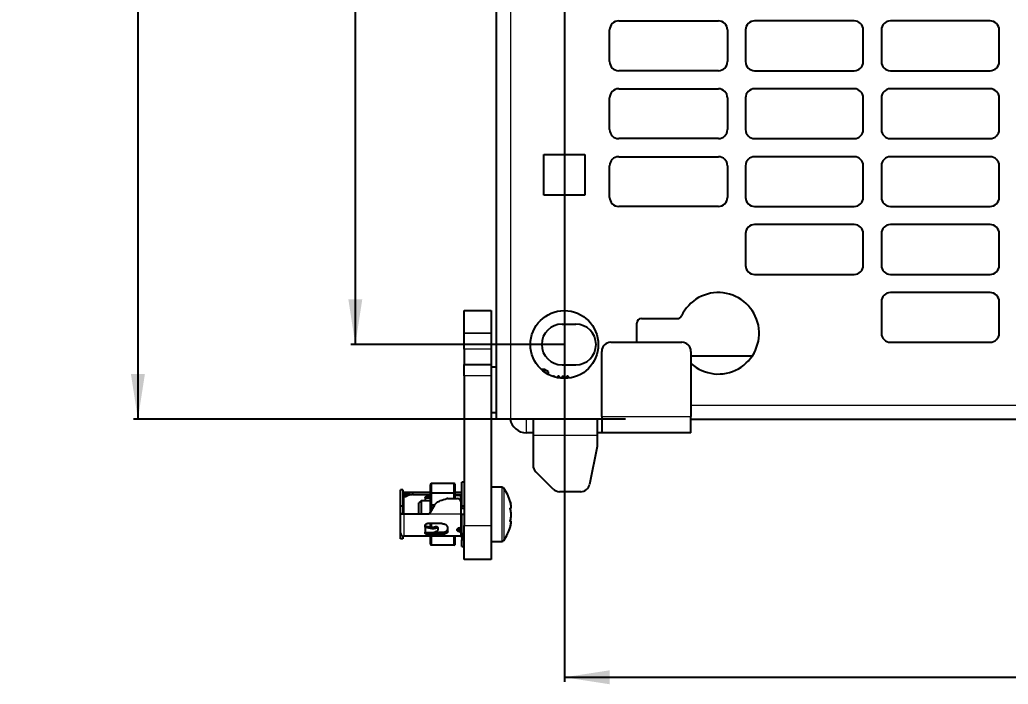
# Model space of a CAD drawing. Header units: millimetres. Extents: x -431 to 638, y -14 to 1990.
# Drawn here: x -430.6 to -212.4, y 100.6 to 247.4 of the extents above; entities that cross this region are included whole.
import ezdxf

# ---------------------------------------------------------------- set-up
doc = ezdxf.new("R2010")
doc.units = ezdxf.units.MM
doc.layers.add('FORMAT', color=7, linetype='Continuous')
doc.styles.add('SLDTEXTSTYLE0', font='TXT', dxfattribs={"width": 0.75})
doc.dimstyles.new('SLDDIMSTYLE0', dxfattribs={"dimtxt": 20, "dimasz": 10, "dimexe": 0, "dimexo": 0.0625, "dimgap": 5, "dimtad": 2, "dimdec": 1, "dimrnd": 1e-09, "dimzin": 12, "dimdsep": 46, "dimtxsty": 'SLDTEXTSTYLE0', "dimsah": 1, "dimcen": 0.09, "dimadec": 0, "dimazin": 3, "dimtfac": 1, "dimtofl": 0, "dimtmove": 0, "dimatfit": 3, "dimfxl": 0, "dimfrac": 2, "dimtolj": 1, "dimtzin": 12, "dimarcsym": 0})

# ---------------------------------------------------------------- blocks, each defined once
blk = doc.blocks.new('_D')
at = {"layer": 'FORMAT'}
for p, q in [((-296.9, 1842.17), (-405.54, 1842.17)), ((-404.54, 1842.17), (-404.54, 159.15)), ((-296.9, 159.15), (-405.54, 159.15))]:
    blk.add_line(p, q, dxfattribs=at)
for points in [[(-404.54, 1842.17), (-406.08, 1832.17), (-403, 1832.17)], [(-404.54, 159.15), (-403, 169.15), (-406.08, 169.15)]]:
    blk.add_solid(points, dxfattribs=at)
at = {"layer": 'FORMAT', "insert": (-430.32, 971.1), "char_height": 20, "attachment_point": 1, "rotation": 90, "style": 'SLDTEXTSTYLE0'}
blk.add_mtext('1683', dxfattribs=at)
blk = doc.blocks.new('_D_4')
at = {"layer": 'FORMAT'}
for p, q in [((-310.39, 1000.65), (-310.39, 101.16)), ((-54.39, 1000.65), (-54.39, 101.16)), ((-310.39, 102.16), (-54.39, 102.16))]:
    blk.add_line(p, q, dxfattribs=at)
for points in [[(-310.39, 102.16), (-300.39, 100.62), (-300.39, 103.7)], [(-54.39, 102.16), (-64.39, 103.7), (-64.39, 100.62)]]:
    blk.add_solid(points, dxfattribs=at)
at = {"layer": 'FORMAT', "insert": (-204.56, 127.94), "char_height": 20, "attachment_point": 1, "style": 'SLDTEXTSTYLE0'}
blk.add_mtext('256', dxfattribs=at)
blk = doc.blocks.new('_D_5')
at = {"layer": 'FORMAT'}
for p, q in [((-310.4, 1825.66), (-357.54, 1825.66)), ((-356.54, 1825.66), (-356.54, 175.66)), ((-310.4, 175.66), (-357.54, 175.66))]:
    blk.add_line(p, q, dxfattribs=at)
for points in [[(-356.54, 1825.66), (-358.08, 1815.66), (-355, 1815.66)], [(-356.54, 175.66), (-355, 185.66), (-358.08, 185.66)]]:
    blk.add_solid(points, dxfattribs=at)
at = {"layer": 'FORMAT', "insert": (-382.32, 971.1), "char_height": 20, "attachment_point": 1, "rotation": 90, "style": 'SLDTEXTSTYLE0'}
blk.add_mtext('1650', dxfattribs=at)

msp = doc.modelspace()

# ---------------------------------------------------------------- linework, layer by layer
at = {"color": 7, "linetype": 'Continuous', "lineweight": 25}
for p, q in [((-325.39, 159.16), (-325.39, 1842.16)), ((-298.39, 247.16), (-276.39, 247.16)), ((-246.39, 247.16), (-268.39, 247.16)), ((-216.39, 247.16), (-238.39, 247.16)), ((-300.39, 238.16), (-300.39, 245.16)), ((-274.39, 245.16), (-274.39, 238.16)), ((-270.39, 245.16), (-270.39, 238.16)), ((-244.39, 238.16), (-244.39, 245.16)), ((-240.39, 245.16), (-240.39, 238.16)), ((-214.39, 238.16), (-214.39, 245.16)), ((-276.39, 236.16), (-298.39, 236.16)), ((-268.39, 236.16), (-246.39, 236.16)), ((-238.39, 236.16), (-216.39, 236.16)), ((-298.39, 232.16), (-276.39, 232.16)), ((-246.39, 232.16), (-268.39, 232.16)), ((-216.39, 232.16), (-238.39, 232.16)), ((-300.39, 223.16), (-300.39, 230.16)), ((-274.39, 230.16), (-274.39, 223.16)), ((-270.39, 230.16), (-270.39, 223.16)), ((-244.39, 223.16), (-244.39, 230.16)), ((-240.39, 230.16), (-240.39, 223.16)), ((-214.39, 223.16), (-214.39, 230.16)), ((-276.39, 221.16), (-298.39, 221.16)), ((-268.39, 221.16), (-246.39, 221.16)), ((-238.39, 221.16), (-216.39, 221.16)), ((-314.89, 217.66), (-305.89, 217.66)), ((-314.89, 208.66), (-314.89, 217.66)), ((-305.89, 217.66), (-305.89, 208.66)), ((-298.39, 217.16), (-276.39, 217.16)), ((-246.39, 217.16), (-268.39, 217.16)), ((-216.39, 217.16), (-238.39, 217.16)), ((-300.39, 208.16), (-300.39, 215.16)), ((-274.39, 215.16), (-274.39, 208.16)), ((-270.39, 215.16), (-270.39, 208.16)), ((-244.39, 208.16), (-244.39, 215.16)), ((-240.39, 215.16), (-240.39, 208.16)), ((-214.39, 208.16), (-214.39, 215.16)), ((-305.89, 208.66), (-314.89, 208.66)), ((-276.39, 206.16), (-298.39, 206.16)), ((-268.39, 206.16), (-246.39, 206.16)), ((-238.39, 206.16), (-216.39, 206.16)), ((-246.39, 202.16), (-268.39, 202.16)), ((-216.39, 202.16), (-238.39, 202.16)), ((-270.39, 200.16), (-270.39, 193.16)), ((-244.39, 193.16), (-244.39, 200.16)), ((-240.39, 200.16), (-240.39, 193.16)), ((-214.39, 193.16), (-214.39, 200.16)), ((-268.39, 191.16), (-246.39, 191.16)), ((-238.39, 191.16), (-216.39, 191.16)), ((-216.39, 187.16), (-238.39, 187.16)), ((-240.39, 185.16), (-240.39, 178.16)), ((-214.39, 178.16), (-214.39, 185.16)), ((-332.54, 183.16), (-326.54, 183.16)), ((-332.54, 178.16), (-332.54, 183.16)), ((-326.54, 183.16), (-326.54, 178.16)), ((-293.39, 181.4), (-285.45, 181.4)), ((-310.89, 180.16), (-307.89, 180.16)), ((-294.39, 176.16), (-294.39, 180.4)), ((-332.54, 178.16), (-332.54, 178.15)), ((-332.54, 174.62), (-332.54, 178.15)), ((-326.54, 178.16), (-326.54, 178.15)), ((-326.54, 178.15), (-326.54, 174.62)), ((-332.54, 174.62), (-332.54, 171.27)), ((-326.54, 174.62), (-326.54, 171.27)), ((-300.14, 176.16), (-284.44, 176.16)), ((-238.39, 176.16), (-216.39, 176.16)), ((-302.14, 159.76), (-302.14, 174.16)), ((-282.44, 174.16), (-282.44, 159.76)), ((-282.44, 173.15), (-268.91, 173.15)), ((-332.54, 171.27), (-326.54, 171.27)), ((-332.54, 168.77), (-332.54, 171.27)), ((-326.54, 171.27), (-326.54, 168.77)), ((-325.39, 170.66), (-326.54, 170.66)), ((-310.89, 171.16), (-307.89, 171.16)), ((-332.54, 168.77), (-332.54, 135.66)), ((-326.54, 168.77), (-326.54, 135.66)), ((-314.76, 170.16), (-315.49, 170.16)), ((-313.89, 169.66), (-314.76, 170.16)), ((-314.76, 169.56), (-314.76, 170.16)), ((-313.89, 169.03), (-313.89, 169.66)), ((-312.76, 168.66), (-312.83, 168.57)), ((-312.62, 168.66), (-312.76, 168.66)), ((-312.76, 168.54), (-312.76, 168.66)), ((-312.48, 168.46), (-312.62, 168.66)), ((-312.62, 168.5), (-312.62, 168.66)), ((-311.76, 168.66), (-311.99, 168.33)), ((-311.62, 168.66), (-311.76, 168.66)), ((-311.76, 168.29), (-311.76, 168.66)), ((-311.31, 168.22), (-311.62, 168.66)), ((-311.62, 168.26), (-311.62, 168.66)), ((-310.76, 168.66), (-311.09, 168.19)), ((-310.62, 168.66), (-310.76, 168.66)), ((-310.76, 168.17), (-310.76, 168.66)), ((-310.27, 168.16), (-310.62, 168.66)), ((-310.62, 168.16), (-310.62, 168.66)), ((-309.76, 168.66), (-310.11, 168.16)), ((-309.64, 168.66), (-309.76, 168.66)), ((-309.76, 168.19), (-309.76, 168.66)), ((-309.39, 168.41), (-309.64, 168.66)), ((-309.64, 168.2), (-309.64, 168.66)), ((-309.39, 168.23), (-309.39, 168.41)), ((-326.54, 160.66), (-325.39, 160.66)), ((-302.14, 159.76), (-302.14, 156.16)), ((-282.44, 156.16), (-282.44, 159.76)), ((-322.29, 159.16), (-325.39, 159.16)), ((-317.29, 159.16), (-322.29, 159.16)), ((-317.29, 159.16), (-317.29, 155.56)), ((-303.14, 159.16), (-317.29, 159.16)), ((-303.14, 159.16), (-303.14, 155.56)), ((-302.14, 159.16), (-303.14, 159.16)), ((-282.44, 159.15), (-81.84, 159.15)), ((-317.29, 156.16), (-318.79, 156.16)), ((-317.29, 155.56), (-317.29, 148.99)), ((-302.14, 156.16), (-303.14, 156.16)), ((-303.14, 155.56), (-303.14, 153.16)), ((-282.44, 156.16), (-302.14, 156.16)), ((-303.14, 153.16), (-304.82, 144.77)), ((-312.88, 143.75), (-316.71, 147.57)), ((-339.83, 145), (-339.94, 144.78)), ((-339.94, 142.83), (-339.94, 144.78)), ((-339.83, 145), (-339.83, 142.85)), ((-334.74, 145), (-339.83, 145)), ((-334.74, 142.85), (-334.74, 145)), ((-334.54, 144.87), (-334.74, 145)), ((-334.54, 144.87), (-334.54, 142.84)), ((-332.54, 145.26), (-333.04, 145.26)), ((-333.04, 140), (-333.04, 145.26)), ((-324.22, 144.16), (-326.54, 144.16)), ((-346.04, 143.59), (-346.54, 143.59)), ((-346.54, 139.98), (-346.54, 143.59)), ((-346.04, 143.59), (-346.04, 139.98)), ((-343.84, 143.01), (-345.84, 143.01)), ((-345.34, 142.55), (-345.84, 142.55)), ((-345.84, 142.55), (-345.84, 142.1)), ((-345.84, 142.1), (-345.34, 142.1)), ((-345.34, 142.1), (-345.34, 142.55)), ((-343.84, 142.51), (-343.84, 143.01)), ((-339.94, 143.01), (-343.84, 143.01)), ((-343.84, 142.51), (-339.94, 142.51)), ((-341.14, 141.86), (-341.14, 141.7)), ((-340.64, 142.1), (-339.94, 142.1)), ((-339.83, 142.85), (-339.94, 142.83)), ((-339.94, 140.16), (-339.94, 142.83)), ((-339.83, 142.85), (-339.83, 140.16)), ((-334.74, 142.85), (-339.83, 142.85)), ((-334.74, 141.66), (-334.74, 142.85)), ((-334.54, 142.84), (-334.74, 142.85)), ((-333.24, 143.01), (-334.54, 143.01)), ((-334.54, 142.84), (-334.54, 141.66)), ((-334.54, 142.51), (-333.24, 142.51)), ((-333.34, 142.31), (-334.54, 142.31)), ((-333.34, 142.31), (-333.34, 141.28)), ((-306.78, 143.16), (-311.46, 143.16)), ((-346.04, 139.98), (-346.54, 139.98)), ((-346.54, 138.29), (-346.54, 139.98)), ((-346.04, 139.98), (-346.04, 138.29)), ((-342.04, 141.16), (-342.54, 140.66)), ((-342.54, 138.16), (-342.54, 140.66)), ((-339.94, 141.16), (-342.04, 141.16)), ((-342.04, 141.16), (-342.04, 138.16)), ((-341.14, 141.7), (-339.94, 141.82)), ((-341.14, 141.7), (-341.14, 141.16)), ((-339.09, 140.16), (-340.24, 138.16)), ((-339.83, 140.16), (-339.94, 140.16)), ((-339.94, 138.68), (-339.94, 140.16)), ((-339.09, 140.16), (-339.83, 140.16)), ((-339.83, 140.16), (-339.83, 138.88)), ((-336.14, 141.66), (-333.99, 141.66)), ((-333.34, 141.61), (-333.24, 141.61)), ((-333.04, 141.16), (-333.29, 141.16)), ((-333.24, 140.91), (-333.24, 138.16)), ((-333.04, 139.47), (-333.04, 140)), ((-333.04, 140), (-332.54, 140)), ((-322.15, 140.01), (-322.12, 140.01)), ((-346.04, 138.29), (-346.54, 138.29)), ((-346.54, 138.16), (-346.54, 138.29)), ((-345.84, 138.16), (-346.54, 138.16)), ((-346.54, 134.01), (-346.54, 138.16)), ((-346.04, 138.29), (-346.04, 138.16)), ((-340.24, 138.16), (-345.84, 138.16)), ((-333.04, 139.6), (-333.24, 139.61)), ((-333.04, 138.16), (-333.24, 138.16)), ((-332.54, 139.47), (-333.04, 139.47)), ((-333.04, 133.84), (-333.04, 138.16)), ((-333.04, 138.16), (-332.54, 138.16)), ((-341.14, 135.34), (-341.14, 135.67)), ((-341.14, 135.34), (-341.14, 134.21)), ((-337.34, 136.11), (-340.64, 136.11)), ((-339.94, 135.39), (-339.94, 136.11)), ((-339.83, 136.11), (-339.83, 135.34)), ((-338.26, 135.1), (-338.49, 135.4)), ((-332.54, 128.16), (-332.54, 135.66)), ((-326.54, 135.66), (-326.54, 128.16)), ((-322.19, 136.63), (-322.34, 136.63)), ((-346.54, 132.73), (-346.54, 134.01)), ((-346.04, 133.34), (-346.04, 132.73)), ((-343.84, 133.31), (-345.84, 133.31)), ((-333.24, 133.31), (-343.84, 133.31)), ((-341.14, 134), (-341.14, 134.21)), ((-337.34, 133.76), (-340.64, 133.76)), ((-339.94, 131.54), (-339.94, 133.31)), ((-339.83, 133.31), (-339.83, 131.32)), ((-339.06, 134.22), (-337.34, 134.22)), ((-338.22, 134.97), (-338.22, 134.94)), ((-336.14, 134.41), (-336.14, 135.09)), ((-334.74, 131.32), (-334.74, 133.31)), ((-334.54, 133.31), (-334.54, 131.45)), ((-334.04, 134.67), (-334.04, 134.79)), ((-333.49, 135.21), (-333.24, 135.21)), ((-333.49, 134.71), (-333.24, 134.71)), ((-333.49, 134.31), (-333.24, 134.31)), ((-333.34, 135.21), (-333.34, 134.71)), ((-333.34, 135.16), (-333.08, 135.16)), ((-332.54, 133.84), (-333.04, 133.84)), ((-333.04, 133.84), (-333.04, 132.53)), ((-346.04, 132.73), (-346.54, 132.73)), ((-339.94, 131.54), (-339.83, 131.32)), ((-334.74, 131.32), (-339.83, 131.32)), ((-334.74, 131.32), (-334.54, 131.45)), ((-333.04, 131.06), (-333.04, 132.53)), ((-332.54, 132.53), (-333.04, 132.53)), ((-333.04, 131.06), (-332.54, 131.06)), ((-326.54, 132.16), (-324.22, 132.16)), ((-326.54, 128.16), (-332.54, 128.16))]:
    msp.add_line(p, q, dxfattribs=at)
at = {"color": 8, "linetype": 'Continuous', "lineweight": 18}
for p, q in [((-322.29, 1842.16), (-322.29, 159.16)), ((-326.54, 178.16), (-332.54, 178.16)), ((-332.54, 178.15), (-326.54, 178.15)), ((-326.54, 174.62), (-332.54, 174.62)), ((-326.54, 168.77), (-332.54, 168.77)), ((-282.44, 162.25), (-81.84, 162.25)), ((-302.14, 159.76), (-282.44, 159.76)), ((-318.79, 159.16), (-318.79, 156.16)), ((-303.14, 155.56), (-317.29, 155.56)), ((-324.22, 144.16), (-324.22, 137.89)), ((-345.84, 142.1), (-345.84, 138.16)), ((-333.24, 141.61), (-333.24, 142.51)), ((-323.78, 143.93), (-323.78, 137.9)), ((-345.84, 138.16), (-345.84, 133.31)), ((-333.24, 138.16), (-340.24, 138.16)), ((-333.24, 135.21), (-333.24, 138.16)), ((-324.22, 137.89), (-324.22, 132.16)), ((-323.78, 137.9), (-323.78, 132.39)), ((-332.54, 135.66), (-326.54, 135.66)), ((-340.64, 134.22), (-340.64, 133.76)), ((-337.34, 133.76), (-337.34, 134.22)), ((-333.49, 134.71), (-333.49, 134.31)), ((-333.24, 133.31), (-333.24, 134.31))]:
    msp.add_line(p, q, dxfattribs=at)
at = {"color": 7, "linetype": 'Continuous', "lineweight": 25, "flags": 128}
for points in [[(-345.84, 143.01), (-345.98, 143), (-346.04, 142.98)], [(-333.04, 142.54), (-333.11, 142.52), (-333.24, 142.51)], [(-333.04, 141.63), (-333.11, 141.62), (-333.24, 141.61)], [(-322.13, 140.06), (-322.24, 140.58), (-322.31, 140.83)], [(-322.31, 135.46), (-322.24, 135.73), (-322.13, 136.24)], [(-333.34, 135.04), (-333.3, 135.12), (-333.29, 135.16)], [(-333.04, 135.09), (-333.05, 135.11), (-333.06, 135.13), (-333.08, 135.15), (-333.1, 135.17), (-333.13, 135.19), (-333.17, 135.2), (-333.2, 135.2), (-333.24, 135.21)], [(-333.04, 134.69), (-333.11, 134.7), (-333.24, 134.71)]]:
    msp.add_lwpolyline(points, dxfattribs=at)
at = {"color": 7, "linetype": 'Continuous', "lineweight": 25}
msp.add_circle((-310.39, 175.66), 7.5, dxfattribs=at)
for centre, radius, start, end in [((-298.39, 245.16), 2, 90, 180), ((-276.39, 245.16), 2, 0, 90), ((-268.39, 245.16), 2, 90, 180), ((-246.39, 245.16), 2, 0, 90), ((-238.39, 245.16), 2, 90, 180), ((-216.39, 245.16), 2, 0, 90), ((-298.39, 238.16), 2, 180, 270), ((-276.39, 238.16), 2, 270, 0), ((-268.39, 238.16), 2, 180, 270), ((-246.39, 238.16), 2, 270, 0), ((-238.39, 238.16), 2, 180, 270), ((-216.39, 238.16), 2, 270, 0), ((-298.39, 230.16), 2, 90, 180), ((-276.39, 230.16), 2, 0, 90), ((-268.39, 230.16), 2, 90, 180), ((-246.39, 230.16), 2, 0, 90), ((-238.39, 230.16), 2, 90, 180), ((-216.39, 230.16), 2, 0, 90), ((-298.39, 223.16), 2, 180, 270), ((-276.39, 223.16), 2, 270, 0), ((-268.39, 223.16), 2, 180, 270), ((-246.39, 223.16), 2, 270, 0), ((-238.39, 223.16), 2, 180, 270), ((-216.39, 223.16), 2, 270, 0), ((-298.39, 215.16), 2, 90, 180), ((-276.39, 215.16), 2, 0, 90), ((-268.39, 215.16), 2, 90, 180), ((-246.39, 215.16), 2, 0, 90), ((-238.39, 215.16), 2, 90, 180), ((-216.39, 215.16), 2, 0, 90), ((-298.39, 208.16), 2, 180, 270), ((-276.39, 208.16), 2, 270, 0), ((-268.39, 208.16), 2, 180, 270), ((-246.39, 208.16), 2, 270, 0), ((-238.39, 208.16), 2, 180, 270), ((-216.39, 208.16), 2, 270, 0), ((-268.39, 200.16), 2, 90, 180), ((-246.39, 200.16), 2, 0, 90), ((-238.39, 200.16), 2, 90, 180), ((-216.39, 200.16), 2, 0, 90), ((-268.39, 193.16), 2, 180, 270), ((-246.39, 193.16), 2, 270, 0), ((-238.39, 193.16), 2, 180, 270), ((-216.39, 193.16), 2, 270, 0), ((-276.39, 178.15), 9, 227.7612, 154.8493), ((-238.39, 185.16), 2, 90, 180), ((-216.39, 185.16), 2, 0, 90), ((-293.39, 180.4), 1, 90, 180), ((-285.45, 182.4), 1, 270, 334.8493), ((-310.89, 175.66), 4.5, 90, 270), ((-307.89, 175.66), 4.5, 270, 90), ((-238.39, 178.16), 2, 180, 270), ((-216.39, 178.16), 2, 270, 0), ((-300.14, 174.16), 2, 90, 180), ((-284.44, 174.16), 2, 0, 90), ((-318.79, 159.76), 3.6, 189.5941, 270), ((-315.29, 148.99), 2, 180, 225), ((-324.22, 143.62), 0.54, 35.2515, 90), ((-306.78, 145.16), 2, 270, 348.6901), ((-345.84, 142.31), 0.2, 90, 180), ((-333.24, 143.21), 0.2, 270, 0), ((-331.94, 138.16), 10, 15.4963, 35.2515), ((-311.46, 145.16), 2, 225, 270), ((-336.14, 140.91), 0.75, 90, 105.0484), ((-333.99, 140.91), 0.75, 0, 90), ((-333.14, 141.24), 0.0996, 305.5332, 356.0721), ((-331.94, 138.16), 10, 324.7485, 344.3485), ((-345.84, 134.01), 0.7, 180, 270), ((-333.22, 134.13), 0.183, 7.3339, 95.8124), ((-333.24, 133.11), 0.2, 0, 90), ((-324.22, 132.7), 0.54, 270, 324.7485)]:
    msp.add_arc(centre, radius, start, end, dxfattribs=at)
for points, knots in [([(-345.84, 143.01), (-345.84, 142.98), (-345.84, 142.92), (-345.84, 142.67), (-345.84, 142.55)], [0, 0, 0, 0, 0.559866, 1, 1, 1, 1]), ([(-343.84, 143.01), (-344.12, 142.98), (-344.62, 142.92), (-345.12, 142.67), (-345.34, 142.55)], [0, 0, 0, 0, 0.5599109, 1, 1, 1, 1]), ([(-343.84, 142.51), (-344.12, 142.48), (-344.62, 142.44), (-345.12, 142.21), (-345.34, 142.1)], [0, 0, 0, 0, 0.559868, 1, 1, 1, 1]), ([(-341.14, 141.86), (-341.14, 141.89), (-341.13, 141.95), (-341.04, 142.02), (-340.92, 142.07), (-340.77, 142.1), (-340.68, 142.1), (-340.64, 142.1)], [0, 0, 0, 0, 0.214295, 0.42863, 0.64223, 0.856153, 1, 1, 1, 1]), ([(-339.09, 140.16), (-338.92, 140.37), (-338.57, 140.82), (-337.59, 141.29), (-336.82, 141.5), (-336.34, 141.63)], [0, 0, 0, 0, 0.254027, 0.526591, 1, 1, 1, 1]), ([(-333.04, 140.93), (-333.04, 140.92), (-333.05, 140.9), (-333.06, 140.88), (-333.1, 140.85), (-333.18, 140.84), (-333.23, 140.83), (-333.26, 140.82)], [0, 0, 0, 0, 0.1874623, 0.362386, 0.5172771, 0.7506419, 1, 1, 1, 1]), ([(-333.04, 139.87), (-333.04, 139.86), (-333.05, 139.84), (-333.06, 139.82), (-333.1, 139.8), (-333.17, 139.8), (-333.22, 139.81), (-333.24, 139.81)], [0, 0, 0, 0, 0.195302, 0.377541, 0.538909, 0.761383, 1, 1, 1, 1]), ([(-322.34, 135.36), (-322.34, 135.36), (-322.34, 135.36), (-322.33, 135.39), (-322.29, 135.54), (-322.21, 135.86), (-322.14, 136.23), (-322.11, 136.5), (-322.14, 136.66), (-322.21, 136.62), (-322.29, 136.59), (-322.32, 136.6), (-322.34, 136.61), (-322.34, 136.64), (-322.34, 136.66), (-322.34, 136.69), (-322.33, 136.75), (-322.27, 136.99), (-322.18, 137.35), (-322.12, 137.84), (-322.12, 138.34), (-322.18, 138.77), (-322.26, 139.09), (-322.32, 139.3), (-322.34, 139.38), (-322.34, 139.42), (-322.34, 139.45), (-322.34, 139.47), (-322.33, 139.5), (-322.29, 139.54), (-322.21, 139.52), (-322.14, 139.56), (-322.11, 139.71), (-322.14, 140.03), (-322.21, 140.42), (-322.29, 140.76), (-322.33, 140.9), (-322.34, 140.94), (-322.34, 140.96), (-322.34, 140.96), (-322.34, 140.95), (-322.33, 140.92), (-322.29, 140.78), (-322.26, 140.65), (-322.24, 140.55)], [0, 0, 0, 0, 0.002669, 0.006422, 0.016822, 0.063309, 0.118617, 0.153644, 0.188957, 0.265945, 0.291246, 0.303925, 0.310299, 0.31305, 0.315831, 0.318218, 0.322425, 0.335452, 0.396277, 0.457638, 0.493644, 0.54503, 0.602606, 0.617005, 0.624239, 0.627149, 0.630093, 0.632606, 0.636406, 0.647212, 0.695726, 0.751897, 0.78647, 0.821241, 0.889001, 0.922439, 0.936242, 0.940574, 0.943357, 0.945726, 0.94809, 0.952284, 0.965237, 1, 1, 1, 1]), ([(-322.12, 140.02), (-322.12, 140.01), (-322.11, 140.01), (-322.13, 140.06), (-322.13, 140.06)], [0, 0, 0, 0, 0.963374, 1, 1, 1, 1]), ([(-341.14, 135.67), (-341.14, 135.72), (-341.13, 135.81), (-341.04, 135.95), (-340.91, 136.05), (-340.77, 136.1), (-340.68, 136.11), (-340.64, 136.11)], [0, 0, 0, 0, 0.2143729, 0.4287785, 0.6425919, 0.8566662, 1, 1, 1, 1]), ([(-341.14, 135.63), (-340.71, 135.54), (-340.12, 135.4), (-339.31, 135.29), (-339.02, 135.41), (-338.87, 135.47)], [0, 0, 0, 0, 0.56666, 0.780905, 1, 1, 1, 1]), ([(-341.14, 135.34), (-340.64, 135.23), (-339.97, 135.09), (-339.08, 134.98), (-338.77, 135.1), (-338.62, 135.16)], [0, 0, 0, 0, 0.587693, 0.790818, 1, 1, 1, 1]), ([(-338.87, 135.47), (-338.82, 135.48), (-338.72, 135.5), (-338.61, 135.49), (-338.55, 135.46), (-338.53, 135.44)], [0, 0, 0, 0, 0.3691258, 0.7382556, 1, 1, 1, 1]), ([(-338.5, 135.4), (-338.51, 135.41), (-338.52, 135.43), (-338.53, 135.44), (-338.53, 135.44)], [0, 0, 0, 0, 0.872289, 1, 1, 1, 1]), ([(-337.34, 136.11), (-337.21, 136.1), (-336.94, 136.07), (-336.58, 135.89), (-336.31, 135.62), (-336.16, 135.34), (-336.15, 135.16), (-336.14, 135.09)], [0, 0, 0, 0, 0.213238, 0.42649, 0.63916, 0.849598, 1, 1, 1, 1]), ([(-341.14, 134.21), (-340.64, 134.15), (-339.97, 134.06), (-339.08, 134.17), (-338.77, 134.34), (-338.62, 134.43)], [0, 0, 0, 0, 0.587693, 0.790818, 1, 1, 1, 1]), ([(-340.64, 133.76), (-340.7, 133.77), (-340.81, 133.77), (-340.96, 133.81), (-341.07, 133.86), (-341.13, 133.93), (-341.14, 133.98), (-341.14, 134)], [0, 0, 0, 0, 0.2144453, 0.4288931, 0.6432387, 0.8571881, 1, 1, 1, 1]), ([(-338.22, 134.97), (-338.22, 135), (-338.23, 135.08), (-338.31, 135.16), (-338.42, 135.19), (-338.53, 135.19), (-338.6, 135.17), (-338.62, 135.16)], [0, 0, 0, 0, 0.225883, 0.451767, 0.67765, 0.903524, 1, 1, 1, 1]), ([(-338.62, 134.43), (-338.57, 134.45), (-338.47, 134.51), (-338.35, 134.62), (-338.26, 134.75), (-338.22, 134.86), (-338.22, 134.92), (-338.22, 134.94)], [0, 0, 0, 0, 0.225867, 0.451734, 0.677598, 0.903479, 1, 1, 1, 1]), ([(-337.34, 134.22), (-337.21, 134.22), (-336.94, 134.23), (-336.58, 134.32), (-336.31, 134.48), (-336.16, 134.67), (-336.15, 134.82), (-336.14, 134.88)], [0, 0, 0, 0, 0.212875, 0.425767, 0.637937, 0.847353, 1, 1, 1, 1]), ([(-336.14, 134.41), (-336.16, 134.32), (-336.18, 134.16), (-336.38, 133.97), (-336.68, 133.84), (-337.02, 133.77), (-337.25, 133.77), (-337.34, 133.76)], [0, 0, 0, 0, 0.212833, 0.42585, 0.635542, 0.846587, 1, 1, 1, 1]), ([(-334.04, 134.79), (-334.04, 134.83), (-334.03, 134.92), (-333.93, 135.05), (-333.79, 135.15), (-333.64, 135.2), (-333.53, 135.2), (-333.49, 135.21)], [0, 0, 0, 0, 0.214305, 0.42865, 0.642279, 0.856223, 1, 1, 1, 1]), ([(-333.49, 134.31), (-333.56, 134.32), (-333.68, 134.32), (-333.84, 134.38), (-333.97, 134.47), (-334.03, 134.57), (-334.04, 134.64), (-334.04, 134.67)], [0, 0, 0, 0, 0.214393, 0.428789, 0.643061, 0.856854, 1, 1, 1, 1]), ([(-334, 134.93), (-333.98, 134.9), (-333.93, 134.83), (-333.79, 134.76), (-333.64, 134.71), (-333.53, 134.71), (-333.49, 134.71)], [0, 0, 0, 0, 0.252501, 0.5315678, 0.8111426, 1, 1, 1, 1])]:
    msp.add_open_spline(points, degree=3, knots=knots, dxfattribs=at)
at = {"color": 8, "linetype": 'Continuous', "lineweight": 18}
msp.add_open_spline([(-338.62, 135.16), (-338.66, 135.21), (-338.73, 135.3), (-338.81, 135.4), (-338.85, 135.45), (-338.87, 135.47)], degree=3, knots=[0, 0, 0, 0, 0.502362, 0.815418, 1, 1, 1, 1], dxfattribs=at)

# ---------------------------------------------------------------- dimensions: what is measured, and where the dimension line sits
at = {"layer": 'FORMAT'}
for base, p1, p2, angle, picture, middle in [((-404.54, 159.15), (-296.89, 1842.17), (-296.89, 159.15), 90, '_D', (-404.54, 1000.66)), ((-356.54, 175.66), (-310.39, 1825.66), (-310.39, 175.66), 90, '_D_5', (-356.54, 1000.66)), ((-54.39, 102.16), (-310.39, 1000.66), (-54.39, 1000.66), 0, '_D_4', (-182.39, 102.16))]:
    dim = msp.add_linear_dim(base=base, p1=p1, p2=p2, angle=angle, dimstyle='SLDDIMSTYLE0', dxfattribs=at)
    dim.commit()
    dim.dimension.update_dxf_attribs({"geometry": picture, "text_midpoint": middle, "dimtype": 160})

doc.saveas('drawing.dxf')
